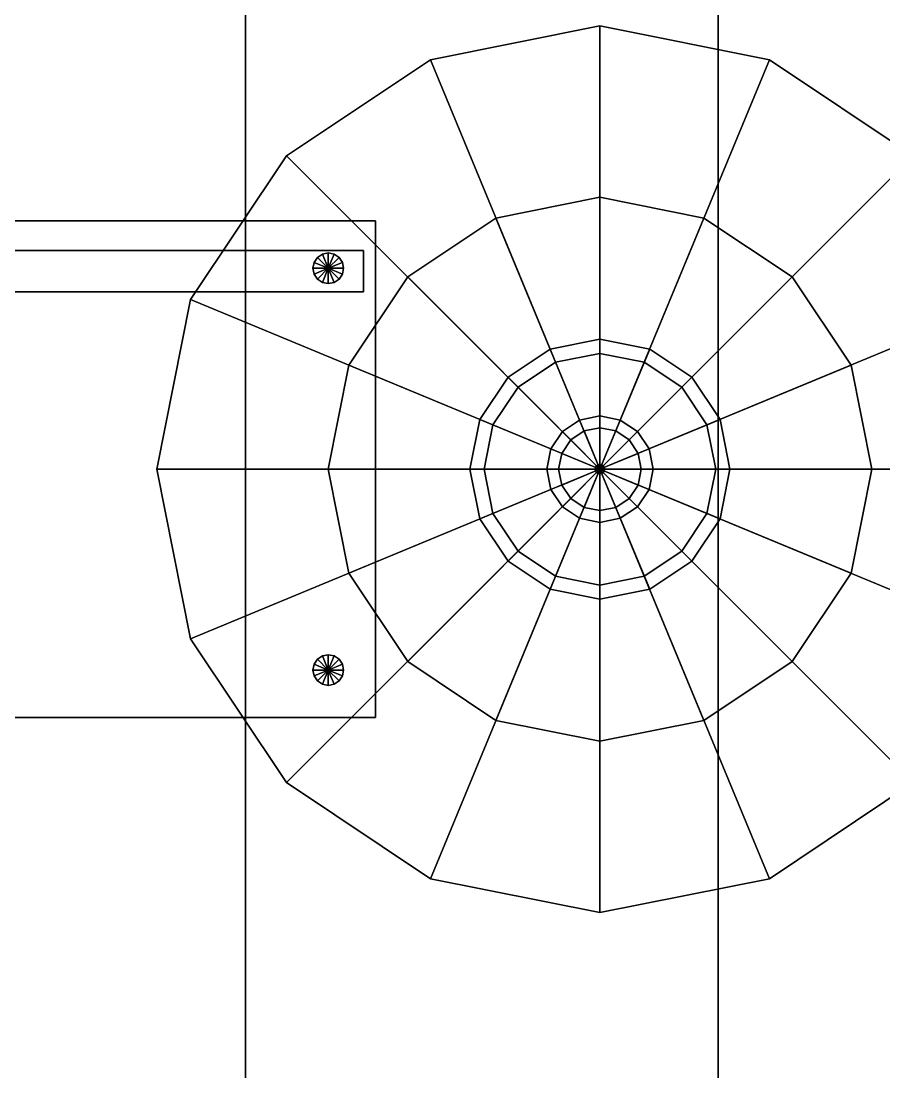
# Model space of a CAD drawing. Header units: millimetres. Extents: x -8000 to 18500, y -500 to 32500.
# Drawn here: x 4610 to 5340, y 840 to 1729 of the extents above; entities that cross this region are included whole.
import ezdxf

# ---------------------------------------------------------------- set-up
doc = ezdxf.new("R2010")
doc.units = ezdxf.units.MM
for name, color, linetype in [('3D-COLUMNS', 7, 'Continuous'), ('3D-FINISH', 7, 'Continuous'), ('3D-FURNITURE', 7, 'Continuous'), ('3D-LIGHTS', 7, 'Continuous'), ('3D-ROOF', 7, 'Continuous'), ('3D-SLABS', 7, 'Continuous')]:
    doc.layers.add(name, color=color, linetype=linetype)

msp = doc.modelspace()

# ---------------------------------------------------------------- linework, layer by layer
at = {"layer": '3D-COLUMNS', "color": 7}
for points in [[(4800, 0, 3600), (4800, 10000, 3600), (5200, 10000, 3600), (5200, 0, 3600)], [(4800, 0, 3600), (4800, 0, 3800), (4800, 10000, 3800), (4800, 10000, 3600)], [(4800, 0, 3800), (5200, 0, 3800), (5200, 10000, 3800), (4800, 10000, 3800)], [(5200, 0, 3600), (5200, 10000, 3600), (5200, 10000, 3800), (5200, 0, 3800)]]:
    msp.add_3dface(points, dxfattribs=at)
at = {"layer": '3D-FINISH', "color": 7}
for points in [[(200, 200, 590), (200, 9800, 590), (9800, 9800, 590), (9800, 200, 590)], [(200, 200, 600), (9800, 200, 600), (9800, 9800, 600), (200, 9800, 600)], [(200, 200, 3990), (200, 9800, 3990), (9800, 9800, 3990), (9800, 200, 3990)], [(200, 200, 4000), (9800, 200, 4000), (9800, 9800, 4000), (200, 9800, 4000)]]:
    msp.add_3dface(points, dxfattribs=at)
at = {"layer": '3D-FURNITURE', "color": 7}
for points in [[(5100, 1725, 1298), (4956.49, 1696.45, 1298), (4956.49, 1696.45, 1330), (5100, 1725, 1330)], [(5100, 1350, 1330), (5100, 1725, 1330), (4956.49, 1696.45, 1330), (5100, 1350, 1330)], [(5100, 1350, 1298), (4956.49, 1696.45, 1298), (5100, 1725, 1298), (5100, 1350, 1298)], [(5243.51, 1696.45, 1298), (5100, 1725, 1298), (5100, 1725, 1330), (5243.51, 1696.45, 1330)], [(5100, 1350, 1330), (5243.51, 1696.45, 1330), (5100, 1725, 1330), (5100, 1350, 1330)], [(5100, 1350, 1298), (5100, 1725, 1298), (5243.51, 1696.45, 1298), (5100, 1350, 1298)], [(4956.49, 1696.45, 1298), (4834.83, 1615.17, 1298), (4834.83, 1615.17, 1330), (4956.49, 1696.45, 1330)], [(5100, 1350, 1330), (4956.49, 1696.45, 1330), (4834.83, 1615.17, 1330), (5100, 1350, 1330)], [(5100, 1350, 1298), (4834.83, 1615.17, 1298), (4956.49, 1696.45, 1298), (5100, 1350, 1298)], [(5100, 1350, 1330), (5365.17, 1615.17, 1330), (5243.51, 1696.45, 1330), (5100, 1350, 1330)], [(5100, 1350, 1298), (5243.51, 1696.45, 1298), (5365.17, 1615.17, 1298), (5100, 1350, 1298)], [(5365.17, 1615.17, 1298), (5243.51, 1696.45, 1298), (5243.51, 1696.45, 1330), (5365.17, 1615.17, 1330)], [(4834.83, 1615.17, 1298), (4753.55, 1493.51, 1298), (4753.55, 1493.51, 1330), (4834.83, 1615.17, 1330)], [(5100, 1350, 1330), (4834.83, 1615.17, 1330), (4753.55, 1493.51, 1330), (5100, 1350, 1330)], [(5100, 1350, 1298), (4753.55, 1493.51, 1298), (4834.83, 1615.17, 1298), (5100, 1350, 1298)], [(5100, 1350, 1330), (5446.45, 1493.51, 1330), (5365.17, 1615.17, 1330), (5100, 1350, 1330)], [(5100, 1350, 1298), (5365.17, 1615.17, 1298), (5446.45, 1493.51, 1298), (5100, 1350, 1298)], [(5100, 1580, 600), (5011.98, 1562.49, 600), (5011.98, 1562.49, 618), (5100, 1580, 618)], [(5100, 1350, 618), (5100, 1580, 618), (5011.98, 1562.49, 618), (5100, 1350, 618)], [(5100, 1350, 600), (5011.98, 1562.49, 600), (5100, 1580, 600), (5100, 1350, 600)], [(5188.02, 1562.49, 600), (5100, 1580, 600), (5100, 1580, 618), (5188.02, 1562.49, 618)], [(5100, 1350, 618), (5188.02, 1562.49, 618), (5100, 1580, 618), (5100, 1350, 618)], [(5100, 1350, 600), (5100, 1580, 600), (5188.02, 1562.49, 600), (5100, 1350, 600)], [(4490, 1140, 1010), (4490, 1560, 1010), (4910, 1560, 1010), (4910, 1140, 1010)], [(4490, 1560, 1010), (4490, 1560, 1050), (4910, 1560, 1050), (4910, 1560, 1010)], [(4490, 1140, 1050), (4910, 1140, 1050), (4910, 1560, 1050), (4490, 1560, 1050)], [(4910, 1140, 1010), (4910, 1560, 1010), (4910, 1560, 1050), (4910, 1140, 1050)], [(5011.98, 1562.49, 600), (4937.37, 1512.63, 600), (4937.37, 1512.63, 618), (5011.98, 1562.49, 618)], [(5100, 1350, 618), (5011.98, 1562.49, 618), (4937.37, 1512.63, 618), (5100, 1350, 618)], [(5100, 1350, 600), (4937.37, 1512.63, 600), (5011.98, 1562.49, 600), (5100, 1350, 600)], [(5100, 1350, 618), (5262.63, 1512.63, 618), (5188.02, 1562.49, 618), (5100, 1350, 618)], [(5100, 1350, 600), (5188.02, 1562.49, 600), (5262.63, 1512.63, 600), (5100, 1350, 600)], [(5262.63, 1512.63, 600), (5188.02, 1562.49, 600), (5188.02, 1562.49, 618), (5262.63, 1512.63, 618)], [(4500, 1500, 1300), (4500, 1535, 1300), (4900, 1535, 1300), (4900, 1500, 1300)], [(4500, 1535, 1300), (4500, 1535, 1390), (4900, 1535, 1390), (4900, 1535, 1300)], [(4500, 1500, 1390), (4900, 1500, 1390), (4900, 1535, 1390), (4500, 1535, 1390)], [(4865.03, 1532.01, 600), (4860.81, 1529.19, 600), (4860.81, 1529.19, 1030), (4865.03, 1532.01, 1030)], [(4870, 1520, 1030), (4865.03, 1532.01, 1030), (4860.81, 1529.19, 1030), (4870, 1520, 1030)], [(4870, 1520, 600), (4860.81, 1529.19, 600), (4865.03, 1532.01, 600), (4870, 1520, 600)], [(4870, 1533, 600), (4865.03, 1532.01, 600), (4865.03, 1532.01, 1030), (4870, 1533, 1030)], [(4870, 1520, 1030), (4870, 1533, 1030), (4865.03, 1532.01, 1030), (4870, 1520, 1030)], [(4870, 1520, 600), (4865.03, 1532.01, 600), (4870, 1533, 600), (4870, 1520, 600)], [(4874.97, 1532.01, 600), (4870, 1533, 600), (4870, 1533, 1030), (4874.97, 1532.01, 1030)], [(4870, 1520, 1030), (4874.97, 1532.01, 1030), (4870, 1533, 1030), (4870, 1520, 1030)], [(4870, 1520, 600), (4870, 1533, 600), (4874.97, 1532.01, 600), (4870, 1520, 600)], [(4870, 1520, 1030), (4879.19, 1529.19, 1030), (4874.97, 1532.01, 1030), (4870, 1520, 1030)], [(4870, 1520, 600), (4874.97, 1532.01, 600), (4879.19, 1529.19, 600), (4870, 1520, 600)], [(4879.19, 1529.19, 600), (4874.97, 1532.01, 600), (4874.97, 1532.01, 1030), (4879.19, 1529.19, 1030)], [(4900, 1500, 1300), (4900, 1535, 1300), (4900, 1535, 1390), (4900, 1500, 1390)], [(4857.99, 1524.97, 600), (4857, 1520, 600), (4857, 1520, 1030), (4857.99, 1524.97, 1030)], [(4870, 1520, 1030), (4857.99, 1524.97, 1030), (4857, 1520, 1030), (4870, 1520, 1030)], [(4870, 1520, 600), (4857, 1520, 600), (4857.99, 1524.97, 600), (4870, 1520, 600)], [(4860.81, 1529.19, 600), (4857.99, 1524.97, 600), (4857.99, 1524.97, 1030), (4860.81, 1529.19, 1030)], [(4870, 1520, 1030), (4860.81, 1529.19, 1030), (4857.99, 1524.97, 1030), (4870, 1520, 1030)], [(4870, 1520, 600), (4857.99, 1524.97, 600), (4860.81, 1529.19, 600), (4870, 1520, 600)], [(4870, 1520, 1030), (4882.01, 1524.97, 1030), (4879.19, 1529.19, 1030), (4870, 1520, 1030)], [(4870, 1520, 600), (4879.19, 1529.19, 600), (4882.01, 1524.97, 600), (4870, 1520, 600)], [(4870, 1520, 1030), (4883, 1520, 1030), (4882.01, 1524.97, 1030), (4870, 1520, 1030)], [(4870, 1520, 600), (4882.01, 1524.97, 600), (4883, 1520, 600), (4870, 1520, 600)], [(4882.01, 1524.97, 600), (4879.19, 1529.19, 600), (4879.19, 1529.19, 1030), (4882.01, 1524.97, 1030)], [(4883, 1520, 600), (4882.01, 1524.97, 600), (4882.01, 1524.97, 1030), (4883, 1520, 1030)], [(4857, 1520, 600), (4857.99, 1515.03, 600), (4857.99, 1515.03, 1030), (4857, 1520, 1030)], [(4870, 1520, 1030), (4857, 1520, 1030), (4857.99, 1515.03, 1030), (4870, 1520, 1030)], [(4870, 1520, 600), (4857.99, 1515.03, 600), (4857, 1520, 600), (4870, 1520, 600)], [(4870, 1520, 1030), (4857.99, 1515.03, 1030), (4860.81, 1510.81, 1030), (4870, 1520, 1030)], [(4870, 1520, 600), (4860.81, 1510.81, 600), (4857.99, 1515.03, 600), (4870, 1520, 600)], [(4857.99, 1515.03, 600), (4860.81, 1510.81, 600), (4860.81, 1510.81, 1030), (4857.99, 1515.03, 1030)], [(4870, 1520, 1030), (4860.81, 1510.81, 1030), (4865.03, 1507.99, 1030), (4870, 1520, 1030)], [(4870, 1520, 600), (4865.03, 1507.99, 600), (4860.81, 1510.81, 600), (4870, 1520, 600)], [(4870, 1520, 1030), (4865.03, 1507.99, 1030), (4870, 1507, 1030), (4870, 1520, 1030)], [(4870, 1520, 600), (4870, 1507, 600), (4865.03, 1507.99, 600), (4870, 1520, 600)], [(4870, 1520, 1030), (4870, 1507, 1030), (4874.97, 1507.99, 1030), (4870, 1520, 1030)], [(4870, 1520, 600), (4874.97, 1507.99, 600), (4870, 1507, 600), (4870, 1520, 600)], [(4870, 1520, 1030), (4874.97, 1507.99, 1030), (4879.19, 1510.81, 1030), (4870, 1520, 1030)], [(4870, 1520, 600), (4879.19, 1510.81, 600), (4874.97, 1507.99, 600), (4870, 1520, 600)], [(4870, 1520, 1030), (4879.19, 1510.81, 1030), (4882.01, 1515.03, 1030), (4870, 1520, 1030)], [(4870, 1520, 600), (4882.01, 1515.03, 600), (4879.19, 1510.81, 600), (4870, 1520, 600)], [(4870, 1520, 1030), (4882.01, 1515.03, 1030), (4883, 1520, 1030), (4870, 1520, 1030)], [(4870, 1520, 600), (4883, 1520, 600), (4882.01, 1515.03, 600), (4870, 1520, 600)], [(4879.19, 1510.81, 600), (4882.01, 1515.03, 600), (4882.01, 1515.03, 1030), (4879.19, 1510.81, 1030)], [(4882.01, 1515.03, 600), (4883, 1520, 600), (4883, 1520, 1030), (4882.01, 1515.03, 1030)], [(4937.37, 1512.63, 600), (4887.51, 1438.02, 600), (4887.51, 1438.02, 618), (4937.37, 1512.63, 618)], [(5100, 1350, 618), (4937.37, 1512.63, 618), (4887.51, 1438.02, 618), (5100, 1350, 618)], [(5100, 1350, 600), (4887.51, 1438.02, 600), (4937.37, 1512.63, 600), (5100, 1350, 600)], [(5100, 1350, 618), (5312.49, 1438.02, 618), (5262.63, 1512.63, 618), (5100, 1350, 618)], [(5100, 1350, 600), (5262.63, 1512.63, 600), (5312.49, 1438.02, 600), (5100, 1350, 600)], [(5312.49, 1438.02, 600), (5262.63, 1512.63, 600), (5262.63, 1512.63, 618), (5312.49, 1438.02, 618)], [(4860.81, 1510.81, 600), (4865.03, 1507.99, 600), (4865.03, 1507.99, 1030), (4860.81, 1510.81, 1030)], [(4865.03, 1507.99, 600), (4870, 1507, 600), (4870, 1507, 1030), (4865.03, 1507.99, 1030)], [(4870, 1507, 600), (4874.97, 1507.99, 600), (4874.97, 1507.99, 1030), (4870, 1507, 1030)], [(4874.97, 1507.99, 600), (4879.19, 1510.81, 600), (4879.19, 1510.81, 1030), (4874.97, 1507.99, 1030)], [(4500, 1500, 1300), (4900, 1500, 1300), (4900, 1500, 1390), (4500, 1500, 1390)], [(4753.55, 1493.51, 1298), (4725, 1350, 1298), (4725, 1350, 1330), (4753.55, 1493.51, 1330)], [(5100, 1350, 1330), (4753.55, 1493.51, 1330), (4725, 1350, 1330), (5100, 1350, 1330)], [(5100, 1350, 1298), (4725, 1350, 1298), (4753.55, 1493.51, 1298), (5100, 1350, 1298)], [(5100, 1350, 1330), (5475, 1350, 1330), (5446.45, 1493.51, 1330), (5100, 1350, 1330)], [(5100, 1350, 1298), (5446.45, 1493.51, 1298), (5475, 1350, 1298), (5100, 1350, 1298)], [(4887.51, 1438.02, 600), (4870, 1350, 600), (4870, 1350, 618), (4887.51, 1438.02, 618)], [(5100, 1350, 618), (4887.51, 1438.02, 618), (4870, 1350, 618), (5100, 1350, 618)], [(5100, 1350, 600), (4870, 1350, 600), (4887.51, 1438.02, 600), (5100, 1350, 600)], [(5100, 1350, 618), (5330, 1350, 618), (5312.49, 1438.02, 618), (5100, 1350, 618)], [(5100, 1350, 600), (5312.49, 1438.02, 600), (5330, 1350, 600), (5100, 1350, 600)], [(5330, 1350, 600), (5312.49, 1438.02, 600), (5312.49, 1438.02, 618), (5330, 1350, 618)], [(5086.61, 1382.34, 618), (5075.25, 1374.75, 618), (5075.25, 1374.75, 1298), (5086.61, 1382.34, 1298)], [(5100, 1350, 1298), (5086.61, 1382.34, 1298), (5075.25, 1374.75, 1298), (5100, 1350, 1298)], [(5100, 1350, 618), (5075.25, 1374.75, 618), (5086.61, 1382.34, 618), (5100, 1350, 618)], [(5100, 1385, 618), (5086.61, 1382.34, 618), (5086.61, 1382.34, 1298), (5100, 1385, 1298)], [(5100, 1350, 1298), (5100, 1385, 1298), (5086.61, 1382.34, 1298), (5100, 1350, 1298)], [(5100, 1350, 618), (5086.61, 1382.34, 618), (5100, 1385, 618), (5100, 1350, 618)], [(5113.39, 1382.34, 618), (5100, 1385, 618), (5100, 1385, 1298), (5113.39, 1382.34, 1298)], [(5100, 1350, 1298), (5113.39, 1382.34, 1298), (5100, 1385, 1298), (5100, 1350, 1298)], [(5100, 1350, 618), (5100, 1385, 618), (5113.39, 1382.34, 618), (5100, 1350, 618)], [(5100, 1350, 1298), (5124.75, 1374.75, 1298), (5113.39, 1382.34, 1298), (5100, 1350, 1298)], [(5100, 1350, 618), (5113.39, 1382.34, 618), (5124.75, 1374.75, 618), (5100, 1350, 618)], [(5124.75, 1374.75, 618), (5113.39, 1382.34, 618), (5113.39, 1382.34, 1298), (5124.75, 1374.75, 1298)], [(5075.25, 1374.75, 618), (5067.66, 1363.39, 618), (5067.66, 1363.39, 1298), (5075.25, 1374.75, 1298)], [(5100, 1350, 1298), (5075.25, 1374.75, 1298), (5067.66, 1363.39, 1298), (5100, 1350, 1298)], [(5100, 1350, 618), (5067.66, 1363.39, 618), (5075.25, 1374.75, 618), (5100, 1350, 618)], [(5100, 1350, 1298), (5132.34, 1363.39, 1298), (5124.75, 1374.75, 1298), (5100, 1350, 1298)], [(5100, 1350, 618), (5124.75, 1374.75, 618), (5132.34, 1363.39, 618), (5100, 1350, 618)], [(5132.34, 1363.39, 618), (5124.75, 1374.75, 618), (5124.75, 1374.75, 1298), (5132.34, 1363.39, 1298)], [(5067.66, 1363.39, 618), (5065, 1350, 618), (5065, 1350, 1298), (5067.66, 1363.39, 1298)], [(5100, 1350, 1298), (5067.66, 1363.39, 1298), (5065, 1350, 1298), (5100, 1350, 1298)], [(5100, 1350, 618), (5065, 1350, 618), (5067.66, 1363.39, 618), (5100, 1350, 618)], [(5100, 1350, 1298), (5135, 1350, 1298), (5132.34, 1363.39, 1298), (5100, 1350, 1298)], [(5100, 1350, 618), (5132.34, 1363.39, 618), (5135, 1350, 618), (5100, 1350, 618)], [(5135, 1350, 618), (5132.34, 1363.39, 618), (5132.34, 1363.39, 1298), (5135, 1350, 1298)], [(4725, 1350, 1298), (4753.55, 1206.49, 1298), (4753.55, 1206.49, 1330), (4725, 1350, 1330)], [(5100, 1350, 1330), (4725, 1350, 1330), (4753.55, 1206.49, 1330), (5100, 1350, 1330)], [(5100, 1350, 1298), (4753.55, 1206.49, 1298), (4725, 1350, 1298), (5100, 1350, 1298)], [(5100, 1350, 1330), (4753.55, 1206.49, 1330), (4834.83, 1084.83, 1330), (5100, 1350, 1330)], [(5100, 1350, 1298), (4834.83, 1084.83, 1298), (4753.55, 1206.49, 1298), (5100, 1350, 1298)], [(5100, 1350, 1330), (4834.83, 1084.83, 1330), (4956.49, 1003.55, 1330), (5100, 1350, 1330)], [(5100, 1350, 1298), (4956.49, 1003.55, 1298), (4834.83, 1084.83, 1298), (5100, 1350, 1298)], [(4870, 1350, 600), (4887.51, 1261.98, 600), (4887.51, 1261.98, 618), (4870, 1350, 618)], [(5100, 1350, 618), (4870, 1350, 618), (4887.51, 1261.98, 618), (5100, 1350, 618)], [(5100, 1350, 600), (4887.51, 1261.98, 600), (4870, 1350, 600), (5100, 1350, 600)], [(5100, 1350, 618), (4887.51, 1261.98, 618), (4937.37, 1187.37, 618), (5100, 1350, 618)], [(5100, 1350, 600), (4937.37, 1187.37, 600), (4887.51, 1261.98, 600), (5100, 1350, 600)], [(5100, 1350, 618), (4937.37, 1187.37, 618), (5011.98, 1137.51, 618), (5100, 1350, 618)], [(5100, 1350, 600), (5011.98, 1137.51, 600), (4937.37, 1187.37, 600), (5100, 1350, 600)], [(5100, 1350, 1330), (4956.49, 1003.55, 1330), (5100, 975, 1330), (5100, 1350, 1330)], [(5100, 1350, 1298), (5100, 975, 1298), (4956.49, 1003.55, 1298), (5100, 1350, 1298)], [(5100, 1350, 618), (5011.98, 1137.51, 618), (5100, 1120, 618), (5100, 1350, 618)], [(5100, 1350, 600), (5100, 1120, 600), (5011.98, 1137.51, 600), (5100, 1350, 600)], [(5065, 1350, 618), (5067.66, 1336.61, 618), (5067.66, 1336.61, 1298), (5065, 1350, 1298)], [(5100, 1350, 1298), (5065, 1350, 1298), (5067.66, 1336.61, 1298), (5100, 1350, 1298)], [(5100, 1350, 618), (5067.66, 1336.61, 618), (5065, 1350, 618), (5100, 1350, 618)], [(5100, 1350, 1298), (5067.66, 1336.61, 1298), (5075.25, 1325.25, 1298), (5100, 1350, 1298)], [(5100, 1350, 618), (5075.25, 1325.25, 618), (5067.66, 1336.61, 618), (5100, 1350, 618)], [(5100, 1350, 1298), (5075.25, 1325.25, 1298), (5086.61, 1317.66, 1298), (5100, 1350, 1298)], [(5100, 1350, 618), (5086.61, 1317.66, 618), (5075.25, 1325.25, 618), (5100, 1350, 618)], [(5100, 1350, 1298), (5086.61, 1317.66, 1298), (5100, 1315, 1298), (5100, 1350, 1298)], [(5100, 1350, 618), (5100, 1315, 618), (5086.61, 1317.66, 618), (5100, 1350, 618)], [(5100, 1350, 618), (5100, 1120, 618), (5188.02, 1137.51, 618), (5100, 1350, 618)], [(5100, 1350, 600), (5188.02, 1137.51, 600), (5100, 1120, 600), (5100, 1350, 600)], [(5100, 1350, 618), (5188.02, 1137.51, 618), (5262.63, 1187.37, 618), (5100, 1350, 618)], [(5100, 1350, 600), (5262.63, 1187.37, 600), (5188.02, 1137.51, 600), (5100, 1350, 600)], [(5100, 1350, 618), (5262.63, 1187.37, 618), (5312.49, 1261.98, 618), (5100, 1350, 618)], [(5100, 1350, 600), (5312.49, 1261.98, 600), (5262.63, 1187.37, 600), (5100, 1350, 600)], [(5100, 1350, 618), (5312.49, 1261.98, 618), (5330, 1350, 618), (5100, 1350, 618)], [(5100, 1350, 600), (5330, 1350, 600), (5312.49, 1261.98, 600), (5100, 1350, 600)], [(5100, 1350, 1298), (5100, 1315, 1298), (5113.39, 1317.66, 1298), (5100, 1350, 1298)], [(5100, 1350, 618), (5113.39, 1317.66, 618), (5100, 1315, 618), (5100, 1350, 618)], [(5100, 1350, 1298), (5113.39, 1317.66, 1298), (5124.75, 1325.25, 1298), (5100, 1350, 1298)], [(5100, 1350, 618), (5124.75, 1325.25, 618), (5113.39, 1317.66, 618), (5100, 1350, 618)], [(5100, 1350, 1298), (5124.75, 1325.25, 1298), (5132.34, 1336.61, 1298), (5100, 1350, 1298)], [(5100, 1350, 618), (5132.34, 1336.61, 618), (5124.75, 1325.25, 618), (5100, 1350, 618)], [(5100, 1350, 1298), (5132.34, 1336.61, 1298), (5135, 1350, 1298), (5100, 1350, 1298)], [(5100, 1350, 618), (5135, 1350, 618), (5132.34, 1336.61, 618), (5100, 1350, 618)], [(5100, 1350, 1330), (5100, 975, 1330), (5243.51, 1003.55, 1330), (5100, 1350, 1330)], [(5100, 1350, 1298), (5243.51, 1003.55, 1298), (5100, 975, 1298), (5100, 1350, 1298)], [(5100, 1350, 1330), (5243.51, 1003.55, 1330), (5365.17, 1084.83, 1330), (5100, 1350, 1330)], [(5100, 1350, 1298), (5365.17, 1084.83, 1298), (5243.51, 1003.55, 1298), (5100, 1350, 1298)], [(5100, 1350, 1330), (5365.17, 1084.83, 1330), (5446.45, 1206.49, 1330), (5100, 1350, 1330)], [(5100, 1350, 1298), (5446.45, 1206.49, 1298), (5365.17, 1084.83, 1298), (5100, 1350, 1298)], [(5100, 1350, 1330), (5446.45, 1206.49, 1330), (5475, 1350, 1330), (5100, 1350, 1330)], [(5100, 1350, 1298), (5475, 1350, 1298), (5446.45, 1206.49, 1298), (5100, 1350, 1298)], [(5132.34, 1336.61, 618), (5135, 1350, 618), (5135, 1350, 1298), (5132.34, 1336.61, 1298)], [(5312.49, 1261.98, 600), (5330, 1350, 600), (5330, 1350, 618), (5312.49, 1261.98, 618)], [(5067.66, 1336.61, 618), (5075.25, 1325.25, 618), (5075.25, 1325.25, 1298), (5067.66, 1336.61, 1298)], [(5124.75, 1325.25, 618), (5132.34, 1336.61, 618), (5132.34, 1336.61, 1298), (5124.75, 1325.25, 1298)], [(5075.25, 1325.25, 618), (5086.61, 1317.66, 618), (5086.61, 1317.66, 1298), (5075.25, 1325.25, 1298)], [(5113.39, 1317.66, 618), (5124.75, 1325.25, 618), (5124.75, 1325.25, 1298), (5113.39, 1317.66, 1298)], [(5086.61, 1317.66, 618), (5100, 1315, 618), (5100, 1315, 1298), (5086.61, 1317.66, 1298)], [(5100, 1315, 618), (5113.39, 1317.66, 618), (5113.39, 1317.66, 1298), (5100, 1315, 1298)], [(4887.51, 1261.98, 600), (4937.37, 1187.37, 600), (4937.37, 1187.37, 618), (4887.51, 1261.98, 618)], [(5262.63, 1187.37, 600), (5312.49, 1261.98, 600), (5312.49, 1261.98, 618), (5262.63, 1187.37, 618)], [(4753.55, 1206.49, 1298), (4834.83, 1084.83, 1298), (4834.83, 1084.83, 1330), (4753.55, 1206.49, 1330)], [(4865.03, 1192.01, 600), (4860.81, 1189.19, 600), (4860.81, 1189.19, 1030), (4865.03, 1192.01, 1030)], [(4870, 1180, 1030), (4865.03, 1192.01, 1030), (4860.81, 1189.19, 1030), (4870, 1180, 1030)], [(4870, 1180, 600), (4860.81, 1189.19, 600), (4865.03, 1192.01, 600), (4870, 1180, 600)], [(4870, 1193, 600), (4865.03, 1192.01, 600), (4865.03, 1192.01, 1030), (4870, 1193, 1030)], [(4870, 1180, 1030), (4870, 1193, 1030), (4865.03, 1192.01, 1030), (4870, 1180, 1030)], [(4870, 1180, 600), (4865.03, 1192.01, 600), (4870, 1193, 600), (4870, 1180, 600)], [(4874.97, 1192.01, 600), (4870, 1193, 600), (4870, 1193, 1030), (4874.97, 1192.01, 1030)], [(4870, 1180, 1030), (4874.97, 1192.01, 1030), (4870, 1193, 1030), (4870, 1180, 1030)], [(4870, 1180, 600), (4870, 1193, 600), (4874.97, 1192.01, 600), (4870, 1180, 600)], [(4870, 1180, 1030), (4879.19, 1189.19, 1030), (4874.97, 1192.01, 1030), (4870, 1180, 1030)], [(4870, 1180, 600), (4874.97, 1192.01, 600), (4879.19, 1189.19, 600), (4870, 1180, 600)], [(4879.19, 1189.19, 600), (4874.97, 1192.01, 600), (4874.97, 1192.01, 1030), (4879.19, 1189.19, 1030)], [(4857.99, 1184.97, 600), (4857, 1180, 600), (4857, 1180, 1030), (4857.99, 1184.97, 1030)], [(4870, 1180, 1030), (4857.99, 1184.97, 1030), (4857, 1180, 1030), (4870, 1180, 1030)], [(4870, 1180, 600), (4857, 1180, 600), (4857.99, 1184.97, 600), (4870, 1180, 600)], [(4860.81, 1189.19, 600), (4857.99, 1184.97, 600), (4857.99, 1184.97, 1030), (4860.81, 1189.19, 1030)], [(4870, 1180, 1030), (4860.81, 1189.19, 1030), (4857.99, 1184.97, 1030), (4870, 1180, 1030)], [(4870, 1180, 600), (4857.99, 1184.97, 600), (4860.81, 1189.19, 600), (4870, 1180, 600)], [(4870, 1180, 1030), (4882.01, 1184.97, 1030), (4879.19, 1189.19, 1030), (4870, 1180, 1030)], [(4870, 1180, 600), (4879.19, 1189.19, 600), (4882.01, 1184.97, 600), (4870, 1180, 600)], [(4870, 1180, 1030), (4883, 1180, 1030), (4882.01, 1184.97, 1030), (4870, 1180, 1030)], [(4870, 1180, 600), (4882.01, 1184.97, 600), (4883, 1180, 600), (4870, 1180, 600)], [(4882.01, 1184.97, 600), (4879.19, 1189.19, 600), (4879.19, 1189.19, 1030), (4882.01, 1184.97, 1030)], [(4883, 1180, 600), (4882.01, 1184.97, 600), (4882.01, 1184.97, 1030), (4883, 1180, 1030)], [(4937.37, 1187.37, 600), (5011.98, 1137.51, 600), (5011.98, 1137.51, 618), (4937.37, 1187.37, 618)], [(5188.02, 1137.51, 600), (5262.63, 1187.37, 600), (5262.63, 1187.37, 618), (5188.02, 1137.51, 618)], [(4857, 1180, 600), (4857.99, 1175.03, 600), (4857.99, 1175.03, 1030), (4857, 1180, 1030)], [(4870, 1180, 1030), (4857, 1180, 1030), (4857.99, 1175.03, 1030), (4870, 1180, 1030)], [(4870, 1180, 600), (4857.99, 1175.03, 600), (4857, 1180, 600), (4870, 1180, 600)], [(4870, 1180, 1030), (4857.99, 1175.03, 1030), (4860.81, 1170.81, 1030), (4870, 1180, 1030)], [(4870, 1180, 600), (4860.81, 1170.81, 600), (4857.99, 1175.03, 600), (4870, 1180, 600)], [(4857.99, 1175.03, 600), (4860.81, 1170.81, 600), (4860.81, 1170.81, 1030), (4857.99, 1175.03, 1030)], [(4870, 1180, 1030), (4860.81, 1170.81, 1030), (4865.03, 1167.99, 1030), (4870, 1180, 1030)], [(4870, 1180, 600), (4865.03, 1167.99, 600), (4860.81, 1170.81, 600), (4870, 1180, 600)], [(4870, 1180, 1030), (4865.03, 1167.99, 1030), (4870, 1167, 1030), (4870, 1180, 1030)], [(4870, 1180, 600), (4870, 1167, 600), (4865.03, 1167.99, 600), (4870, 1180, 600)], [(4870, 1180, 1030), (4870, 1167, 1030), (4874.97, 1167.99, 1030), (4870, 1180, 1030)], [(4870, 1180, 600), (4874.97, 1167.99, 600), (4870, 1167, 600), (4870, 1180, 600)], [(4870, 1180, 1030), (4874.97, 1167.99, 1030), (4879.19, 1170.81, 1030), (4870, 1180, 1030)], [(4870, 1180, 600), (4879.19, 1170.81, 600), (4874.97, 1167.99, 600), (4870, 1180, 600)], [(4870, 1180, 1030), (4879.19, 1170.81, 1030), (4882.01, 1175.03, 1030), (4870, 1180, 1030)], [(4870, 1180, 600), (4882.01, 1175.03, 600), (4879.19, 1170.81, 600), (4870, 1180, 600)], [(4870, 1180, 1030), (4882.01, 1175.03, 1030), (4883, 1180, 1030), (4870, 1180, 1030)], [(4870, 1180, 600), (4883, 1180, 600), (4882.01, 1175.03, 600), (4870, 1180, 600)], [(4879.19, 1170.81, 600), (4882.01, 1175.03, 600), (4882.01, 1175.03, 1030), (4879.19, 1170.81, 1030)], [(4882.01, 1175.03, 600), (4883, 1180, 600), (4883, 1180, 1030), (4882.01, 1175.03, 1030)], [(4860.81, 1170.81, 600), (4865.03, 1167.99, 600), (4865.03, 1167.99, 1030), (4860.81, 1170.81, 1030)], [(4865.03, 1167.99, 600), (4870, 1167, 600), (4870, 1167, 1030), (4865.03, 1167.99, 1030)], [(4870, 1167, 600), (4874.97, 1167.99, 600), (4874.97, 1167.99, 1030), (4870, 1167, 1030)], [(4874.97, 1167.99, 600), (4879.19, 1170.81, 600), (4879.19, 1170.81, 1030), (4874.97, 1167.99, 1030)], [(4490, 1140, 1010), (4910, 1140, 1010), (4910, 1140, 1050), (4490, 1140, 1050)], [(5011.98, 1137.51, 600), (5100, 1120, 600), (5100, 1120, 618), (5011.98, 1137.51, 618)], [(5100, 1120, 600), (5188.02, 1137.51, 600), (5188.02, 1137.51, 618), (5100, 1120, 618)], [(4834.83, 1084.83, 1298), (4956.49, 1003.55, 1298), (4956.49, 1003.55, 1330), (4834.83, 1084.83, 1330)], [(5243.51, 1003.55, 1298), (5365.17, 1084.83, 1298), (5365.17, 1084.83, 1330), (5243.51, 1003.55, 1330)], [(4956.49, 1003.55, 1298), (5100, 975, 1298), (5100, 975, 1330), (4956.49, 1003.55, 1330)], [(5100, 975, 1298), (5243.51, 1003.55, 1298), (5243.51, 1003.55, 1330), (5100, 975, 1330)]]:
    msp.add_3dface(points, dxfattribs=at)
at = {"layer": '3D-LIGHTS', "color": 7}
for points in [[(5100, 1460, 2560), (5057.9, 1451.63, 2560), (5057.9, 1451.63, 2700), (5100, 1460, 2700)], [(5100, 1350, 2700), (5100, 1460, 2700), (5057.9, 1451.63, 2700), (5100, 1350, 2700)], [(5100, 1350, 2560), (5057.9, 1451.63, 2560), (5100, 1460, 2560), (5100, 1350, 2560)], [(5142.1, 1451.63, 2560), (5100, 1460, 2560), (5100, 1460, 2700), (5142.1, 1451.63, 2700)], [(5100, 1350, 2700), (5142.1, 1451.63, 2700), (5100, 1460, 2700), (5100, 1350, 2700)], [(5100, 1350, 2560), (5100, 1460, 2560), (5142.1, 1451.63, 2560), (5100, 1350, 2560)], [(5057.9, 1451.63, 2560), (5022.22, 1427.78, 2560), (5022.22, 1427.78, 2700), (5057.9, 1451.63, 2700)], [(5100, 1350, 2700), (5057.9, 1451.63, 2700), (5022.22, 1427.78, 2700), (5100, 1350, 2700)], [(5100, 1350, 2560), (5022.22, 1427.78, 2560), (5057.9, 1451.63, 2560), (5100, 1350, 2560)], [(5100, 1350, 2700), (5177.78, 1427.78, 2700), (5142.1, 1451.63, 2700), (5100, 1350, 2700)], [(5100, 1350, 2560), (5142.1, 1451.63, 2560), (5177.78, 1427.78, 2560), (5100, 1350, 2560)], [(5177.78, 1427.78, 2560), (5142.1, 1451.63, 2560), (5142.1, 1451.63, 2700), (5177.78, 1427.78, 2700)], [(5062.5, 1440.54, 2568), (5030.7, 1419.3, 2568), (5030.7, 1419.3, 2586), (5062.5, 1440.54, 2586)], [(5100, 1350, 2586), (5062.5, 1440.54, 2586), (5030.7, 1419.3, 2586), (5100, 1350, 2586)], [(5100, 1350, 2568), (5030.7, 1419.3, 2568), (5062.5, 1440.54, 2568), (5100, 1350, 2568)], [(5100, 1448, 2568), (5062.5, 1440.54, 2568), (5062.5, 1440.54, 2586), (5100, 1448, 2586)], [(5100, 1350, 2586), (5100, 1448, 2586), (5062.5, 1440.54, 2586), (5100, 1350, 2586)], [(5100, 1350, 2568), (5062.5, 1440.54, 2568), (5100, 1448, 2568), (5100, 1350, 2568)], [(5137.5, 1440.54, 2568), (5100, 1448, 2568), (5100, 1448, 2586), (5137.5, 1440.54, 2586)], [(5100, 1350, 2586), (5137.5, 1440.54, 2586), (5100, 1448, 2586), (5100, 1350, 2586)], [(5100, 1350, 2568), (5100, 1448, 2568), (5137.5, 1440.54, 2568), (5100, 1350, 2568)], [(5100, 1350, 2586), (5169.3, 1419.3, 2586), (5137.5, 1440.54, 2586), (5100, 1350, 2586)], [(5100, 1350, 2568), (5137.5, 1440.54, 2568), (5169.3, 1419.3, 2568), (5100, 1350, 2568)], [(5169.3, 1419.3, 2568), (5137.5, 1440.54, 2568), (5137.5, 1440.54, 2586), (5169.3, 1419.3, 2586)], [(5022.22, 1427.78, 2560), (4998.37, 1392.1, 2560), (4998.37, 1392.1, 2700), (5022.22, 1427.78, 2700)], [(5100, 1350, 2700), (5022.22, 1427.78, 2700), (4998.37, 1392.1, 2700), (5100, 1350, 2700)], [(5100, 1350, 2560), (4998.37, 1392.1, 2560), (5022.22, 1427.78, 2560), (5100, 1350, 2560)], [(5100, 1350, 2700), (5201.63, 1392.1, 2700), (5177.78, 1427.78, 2700), (5100, 1350, 2700)], [(5100, 1350, 2560), (5177.78, 1427.78, 2560), (5201.63, 1392.1, 2560), (5100, 1350, 2560)], [(5201.63, 1392.1, 2560), (5177.78, 1427.78, 2560), (5177.78, 1427.78, 2700), (5201.63, 1392.1, 2700)], [(5030.7, 1419.3, 2568), (5009.46, 1387.5, 2568), (5009.46, 1387.5, 2586), (5030.7, 1419.3, 2586)], [(5100, 1350, 2586), (5030.7, 1419.3, 2586), (5009.46, 1387.5, 2586), (5100, 1350, 2586)], [(5100, 1350, 2568), (5009.46, 1387.5, 2568), (5030.7, 1419.3, 2568), (5100, 1350, 2568)], [(5100, 1350, 2586), (5190.54, 1387.5, 2586), (5169.3, 1419.3, 2586), (5100, 1350, 2586)], [(5100, 1350, 2568), (5169.3, 1419.3, 2568), (5190.54, 1387.5, 2568), (5100, 1350, 2568)], [(5190.54, 1387.5, 2568), (5169.3, 1419.3, 2568), (5169.3, 1419.3, 2586), (5190.54, 1387.5, 2586)], [(4998.37, 1392.1, 2560), (4990, 1350, 2560), (4990, 1350, 2700), (4998.37, 1392.1, 2700)], [(5100, 1350, 2700), (4998.37, 1392.1, 2700), (4990, 1350, 2700), (5100, 1350, 2700)], [(5100, 1350, 2560), (4990, 1350, 2560), (4998.37, 1392.1, 2560), (5100, 1350, 2560)], [(5009.46, 1387.5, 2568), (5002, 1350, 2568), (5002, 1350, 2586), (5009.46, 1387.5, 2586)], [(5100, 1350, 2586), (5009.46, 1387.5, 2586), (5002, 1350, 2586), (5100, 1350, 2586)], [(5100, 1350, 2568), (5002, 1350, 2568), (5009.46, 1387.5, 2568), (5100, 1350, 2568)], [(5082.78, 1391.57, 3780), (5068.18, 1381.82, 3780), (5068.18, 1381.82, 3800), (5082.78, 1391.57, 3800)], [(5100, 1350, 3800), (5082.78, 1391.57, 3800), (5068.18, 1381.82, 3800), (5100, 1350, 3800)], [(5100, 1350, 3780), (5068.18, 1381.82, 3780), (5082.78, 1391.57, 3780), (5100, 1350, 3780)], [(5100, 1395, 3780), (5082.78, 1391.57, 3780), (5082.78, 1391.57, 3800), (5100, 1395, 3800)], [(5100, 1350, 3800), (5100, 1395, 3800), (5082.78, 1391.57, 3800), (5100, 1350, 3800)], [(5100, 1350, 3780), (5082.78, 1391.57, 3780), (5100, 1395, 3780), (5100, 1350, 3780)], [(5117.22, 1391.57, 3780), (5100, 1395, 3780), (5100, 1395, 3800), (5117.22, 1391.57, 3800)], [(5100, 1350, 3800), (5117.22, 1391.57, 3800), (5100, 1395, 3800), (5100, 1350, 3800)], [(5100, 1350, 3780), (5100, 1395, 3780), (5117.22, 1391.57, 3780), (5100, 1350, 3780)], [(5100, 1350, 2700), (5210, 1350, 2700), (5201.63, 1392.1, 2700), (5100, 1350, 2700)], [(5100, 1350, 2560), (5201.63, 1392.1, 2560), (5210, 1350, 2560), (5100, 1350, 2560)], [(5100, 1350, 3800), (5131.82, 1381.82, 3800), (5117.22, 1391.57, 3800), (5100, 1350, 3800)], [(5100, 1350, 3780), (5117.22, 1391.57, 3780), (5131.82, 1381.82, 3780), (5100, 1350, 3780)], [(5100, 1350, 2586), (5198, 1350, 2586), (5190.54, 1387.5, 2586), (5100, 1350, 2586)], [(5100, 1350, 2568), (5190.54, 1387.5, 2568), (5198, 1350, 2568), (5100, 1350, 2568)], [(5131.82, 1381.82, 3780), (5117.22, 1391.57, 3780), (5117.22, 1391.57, 3800), (5131.82, 1381.82, 3800)], [(5198, 1350, 2568), (5190.54, 1387.5, 2568), (5190.54, 1387.5, 2586), (5198, 1350, 2586)], [(5210, 1350, 2560), (5201.63, 1392.1, 2560), (5201.63, 1392.1, 2700), (5210, 1350, 2700)], [(5068.18, 1381.82, 3780), (5058.43, 1367.22, 3780), (5058.43, 1367.22, 3800), (5068.18, 1381.82, 3800)], [(5100, 1350, 3800), (5068.18, 1381.82, 3800), (5058.43, 1367.22, 3800), (5100, 1350, 3800)], [(5100, 1350, 3780), (5058.43, 1367.22, 3780), (5068.18, 1381.82, 3780), (5100, 1350, 3780)], [(5100, 1350, 3800), (5141.57, 1367.22, 3800), (5131.82, 1381.82, 3800), (5100, 1350, 3800)], [(5100, 1350, 3780), (5131.82, 1381.82, 3780), (5141.57, 1367.22, 3780), (5100, 1350, 3780)], [(5141.57, 1367.22, 3780), (5131.82, 1381.82, 3780), (5131.82, 1381.82, 3800), (5141.57, 1367.22, 3800)], [(5058.43, 1367.22, 3780), (5055, 1350, 3780), (5055, 1350, 3800), (5058.43, 1367.22, 3800)], [(5100, 1350, 3800), (5058.43, 1367.22, 3800), (5055, 1350, 3800), (5100, 1350, 3800)], [(5100, 1350, 3780), (5055, 1350, 3780), (5058.43, 1367.22, 3780), (5100, 1350, 3780)], [(5100, 1350, 3800), (5145, 1350, 3800), (5141.57, 1367.22, 3800), (5100, 1350, 3800)], [(5100, 1350, 3780), (5141.57, 1367.22, 3780), (5145, 1350, 3780), (5100, 1350, 3780)], [(5145, 1350, 3780), (5141.57, 1367.22, 3780), (5141.57, 1367.22, 3800), (5145, 1350, 3800)], [(5097.17, 1352.83, 2700), (5096.3, 1351.53, 2700), (5096.3, 1351.53, 3780), (5097.17, 1352.83, 3780)], [(5100, 1350, 3780), (5097.17, 1352.83, 3780), (5096.3, 1351.53, 3780), (5100, 1350, 3780)], [(5100, 1350, 2700), (5096.3, 1351.53, 2700), (5097.17, 1352.83, 2700), (5100, 1350, 2700)], [(5098.47, 1353.7, 2700), (5097.17, 1352.83, 2700), (5097.17, 1352.83, 3780), (5098.47, 1353.7, 3780)], [(5100, 1350, 3780), (5098.47, 1353.7, 3780), (5097.17, 1352.83, 3780), (5100, 1350, 3780)], [(5100, 1350, 2700), (5097.17, 1352.83, 2700), (5098.47, 1353.7, 2700), (5100, 1350, 2700)], [(5100, 1354, 2700), (5098.47, 1353.7, 2700), (5098.47, 1353.7, 3780), (5100, 1354, 3780)], [(5100, 1350, 3780), (5100, 1354, 3780), (5098.47, 1353.7, 3780), (5100, 1350, 3780)], [(5100, 1350, 2700), (5098.47, 1353.7, 2700), (5100, 1354, 2700), (5100, 1350, 2700)], [(5101.53, 1353.7, 2700), (5100, 1354, 2700), (5100, 1354, 3780), (5101.53, 1353.7, 3780)], [(5100, 1350, 3780), (5101.53, 1353.7, 3780), (5100, 1354, 3780), (5100, 1350, 3780)], [(5100, 1350, 2700), (5100, 1354, 2700), (5101.53, 1353.7, 2700), (5100, 1350, 2700)], [(5100, 1350, 3780), (5102.83, 1352.83, 3780), (5101.53, 1353.7, 3780), (5100, 1350, 3780)], [(5100, 1350, 2700), (5101.53, 1353.7, 2700), (5102.83, 1352.83, 2700), (5100, 1350, 2700)], [(5100, 1350, 3780), (5103.7, 1351.53, 3780), (5102.83, 1352.83, 3780), (5100, 1350, 3780)], [(5100, 1350, 2700), (5102.83, 1352.83, 2700), (5103.7, 1351.53, 2700), (5100, 1350, 2700)], [(5102.83, 1352.83, 2700), (5101.53, 1353.7, 2700), (5101.53, 1353.7, 3780), (5102.83, 1352.83, 3780)], [(5103.7, 1351.53, 2700), (5102.83, 1352.83, 2700), (5102.83, 1352.83, 3780), (5103.7, 1351.53, 3780)], [(4990, 1350, 2560), (4998.37, 1307.9, 2560), (4998.37, 1307.9, 2700), (4990, 1350, 2700)], [(5100, 1350, 2700), (4990, 1350, 2700), (4998.37, 1307.9, 2700), (5100, 1350, 2700)], [(5100, 1350, 2560), (4998.37, 1307.9, 2560), (4990, 1350, 2560), (5100, 1350, 2560)], [(5100, 1350, 2700), (4998.37, 1307.9, 2700), (5022.22, 1272.22, 2700), (5100, 1350, 2700)], [(5100, 1350, 2560), (5022.22, 1272.22, 2560), (4998.37, 1307.9, 2560), (5100, 1350, 2560)], [(5002, 1350, 2568), (5009.46, 1312.5, 2568), (5009.46, 1312.5, 2586), (5002, 1350, 2586)], [(5100, 1350, 2586), (5002, 1350, 2586), (5009.46, 1312.5, 2586), (5100, 1350, 2586)], [(5100, 1350, 2568), (5009.46, 1312.5, 2568), (5002, 1350, 2568), (5100, 1350, 2568)], [(5100, 1350, 2586), (5009.46, 1312.5, 2586), (5030.7, 1280.7, 2586), (5100, 1350, 2586)], [(5100, 1350, 2568), (5030.7, 1280.7, 2568), (5009.46, 1312.5, 2568), (5100, 1350, 2568)], [(5100, 1350, 2700), (5022.22, 1272.22, 2700), (5057.9, 1248.37, 2700), (5100, 1350, 2700)], [(5100, 1350, 2560), (5057.9, 1248.37, 2560), (5022.22, 1272.22, 2560), (5100, 1350, 2560)], [(5100, 1350, 2586), (5030.7, 1280.7, 2586), (5062.5, 1259.46, 2586), (5100, 1350, 2586)], [(5100, 1350, 2568), (5062.5, 1259.46, 2568), (5030.7, 1280.7, 2568), (5100, 1350, 2568)], [(5055, 1350, 3780), (5058.43, 1332.78, 3780), (5058.43, 1332.78, 3800), (5055, 1350, 3800)], [(5100, 1350, 3800), (5055, 1350, 3800), (5058.43, 1332.78, 3800), (5100, 1350, 3800)], [(5100, 1350, 3780), (5058.43, 1332.78, 3780), (5055, 1350, 3780), (5100, 1350, 3780)], [(5100, 1350, 2700), (5057.9, 1248.37, 2700), (5100, 1240, 2700), (5100, 1350, 2700)], [(5100, 1350, 2560), (5100, 1240, 2560), (5057.9, 1248.37, 2560), (5100, 1350, 2560)], [(5100, 1350, 3800), (5058.43, 1332.78, 3800), (5068.18, 1318.18, 3800), (5100, 1350, 3800)], [(5100, 1350, 3780), (5068.18, 1318.18, 3780), (5058.43, 1332.78, 3780), (5100, 1350, 3780)], [(5100, 1350, 2586), (5062.5, 1259.46, 2586), (5100, 1252, 2586), (5100, 1350, 2586)], [(5100, 1350, 2568), (5100, 1252, 2568), (5062.5, 1259.46, 2568), (5100, 1350, 2568)], [(5100, 1350, 3800), (5068.18, 1318.18, 3800), (5082.78, 1308.43, 3800), (5100, 1350, 3800)], [(5100, 1350, 3780), (5082.78, 1308.43, 3780), (5068.18, 1318.18, 3780), (5100, 1350, 3780)], [(5100, 1350, 3800), (5082.78, 1308.43, 3800), (5100, 1305, 3800), (5100, 1350, 3800)], [(5100, 1350, 3780), (5100, 1305, 3780), (5082.78, 1308.43, 3780), (5100, 1350, 3780)], [(5096.3, 1351.53, 2700), (5096, 1350, 2700), (5096, 1350, 3780), (5096.3, 1351.53, 3780)], [(5100, 1350, 3780), (5096.3, 1351.53, 3780), (5096, 1350, 3780), (5100, 1350, 3780)], [(5100, 1350, 2700), (5096, 1350, 2700), (5096.3, 1351.53, 2700), (5100, 1350, 2700)], [(5096, 1350, 2700), (5096.3, 1348.47, 2700), (5096.3, 1348.47, 3780), (5096, 1350, 3780)], [(5100, 1350, 3780), (5096, 1350, 3780), (5096.3, 1348.47, 3780), (5100, 1350, 3780)], [(5100, 1350, 2700), (5096.3, 1348.47, 2700), (5096, 1350, 2700), (5100, 1350, 2700)], [(5100, 1350, 3780), (5096.3, 1348.47, 3780), (5097.17, 1347.17, 3780), (5100, 1350, 3780)], [(5100, 1350, 2700), (5097.17, 1347.17, 2700), (5096.3, 1348.47, 2700), (5100, 1350, 2700)], [(5096.3, 1348.47, 2700), (5097.17, 1347.17, 2700), (5097.17, 1347.17, 3780), (5096.3, 1348.47, 3780)], [(5100, 1350, 3780), (5097.17, 1347.17, 3780), (5098.47, 1346.3, 3780), (5100, 1350, 3780)], [(5100, 1350, 2700), (5098.47, 1346.3, 2700), (5097.17, 1347.17, 2700), (5100, 1350, 2700)], [(5097.17, 1347.17, 2700), (5098.47, 1346.3, 2700), (5098.47, 1346.3, 3780), (5097.17, 1347.17, 3780)], [(5100, 1350, 3780), (5098.47, 1346.3, 3780), (5100, 1346, 3780), (5100, 1350, 3780)], [(5100, 1350, 2700), (5100, 1346, 2700), (5098.47, 1346.3, 2700), (5100, 1350, 2700)], [(5098.47, 1346.3, 2700), (5100, 1346, 2700), (5100, 1346, 3780), (5098.47, 1346.3, 3780)], [(5100, 1350, 3780), (5104, 1350, 3780), (5103.7, 1351.53, 3780), (5100, 1350, 3780)], [(5100, 1350, 2700), (5103.7, 1351.53, 2700), (5104, 1350, 2700), (5100, 1350, 2700)], [(5100, 1350, 3800), (5100, 1305, 3800), (5117.22, 1308.43, 3800), (5100, 1350, 3800)], [(5100, 1350, 3780), (5117.22, 1308.43, 3780), (5100, 1305, 3780), (5100, 1350, 3780)], [(5100, 1350, 3800), (5117.22, 1308.43, 3800), (5131.82, 1318.18, 3800), (5100, 1350, 3800)], [(5100, 1350, 3780), (5131.82, 1318.18, 3780), (5117.22, 1308.43, 3780), (5100, 1350, 3780)], [(5100, 1350, 3800), (5131.82, 1318.18, 3800), (5141.57, 1332.78, 3800), (5100, 1350, 3800)], [(5100, 1350, 3780), (5141.57, 1332.78, 3780), (5131.82, 1318.18, 3780), (5100, 1350, 3780)], [(5100, 1350, 3800), (5141.57, 1332.78, 3800), (5145, 1350, 3800), (5100, 1350, 3800)], [(5100, 1350, 3780), (5145, 1350, 3780), (5141.57, 1332.78, 3780), (5100, 1350, 3780)], [(5100, 1350, 3780), (5100, 1346, 3780), (5101.53, 1346.3, 3780), (5100, 1350, 3780)], [(5100, 1350, 2700), (5101.53, 1346.3, 2700), (5100, 1346, 2700), (5100, 1350, 2700)], [(5100, 1350, 3780), (5101.53, 1346.3, 3780), (5102.83, 1347.17, 3780), (5100, 1350, 3780)], [(5100, 1350, 2700), (5102.83, 1347.17, 2700), (5101.53, 1346.3, 2700), (5100, 1350, 2700)], [(5100, 1350, 3780), (5102.83, 1347.17, 3780), (5103.7, 1348.47, 3780), (5100, 1350, 3780)], [(5100, 1350, 2700), (5103.7, 1348.47, 2700), (5102.83, 1347.17, 2700), (5100, 1350, 2700)], [(5100, 1350, 3780), (5103.7, 1348.47, 3780), (5104, 1350, 3780), (5100, 1350, 3780)], [(5100, 1350, 2700), (5104, 1350, 2700), (5103.7, 1348.47, 2700), (5100, 1350, 2700)], [(5100, 1350, 2700), (5100, 1240, 2700), (5142.1, 1248.37, 2700), (5100, 1350, 2700)], [(5100, 1350, 2560), (5142.1, 1248.37, 2560), (5100, 1240, 2560), (5100, 1350, 2560)], [(5100, 1350, 2700), (5142.1, 1248.37, 2700), (5177.78, 1272.22, 2700), (5100, 1350, 2700)], [(5100, 1350, 2560), (5177.78, 1272.22, 2560), (5142.1, 1248.37, 2560), (5100, 1350, 2560)], [(5100, 1350, 2700), (5177.78, 1272.22, 2700), (5201.63, 1307.9, 2700), (5100, 1350, 2700)], [(5100, 1350, 2560), (5201.63, 1307.9, 2560), (5177.78, 1272.22, 2560), (5100, 1350, 2560)], [(5100, 1350, 2700), (5201.63, 1307.9, 2700), (5210, 1350, 2700), (5100, 1350, 2700)], [(5100, 1350, 2560), (5210, 1350, 2560), (5201.63, 1307.9, 2560), (5100, 1350, 2560)], [(5100, 1350, 2586), (5100, 1252, 2586), (5137.5, 1259.46, 2586), (5100, 1350, 2586)], [(5100, 1350, 2568), (5137.5, 1259.46, 2568), (5100, 1252, 2568), (5100, 1350, 2568)], [(5100, 1350, 2586), (5137.5, 1259.46, 2586), (5169.3, 1280.7, 2586), (5100, 1350, 2586)], [(5100, 1350, 2568), (5169.3, 1280.7, 2568), (5137.5, 1259.46, 2568), (5100, 1350, 2568)], [(5100, 1350, 2586), (5169.3, 1280.7, 2586), (5190.54, 1312.5, 2586), (5100, 1350, 2586)], [(5100, 1350, 2568), (5190.54, 1312.5, 2568), (5169.3, 1280.7, 2568), (5100, 1350, 2568)], [(5100, 1350, 2586), (5190.54, 1312.5, 2586), (5198, 1350, 2586), (5100, 1350, 2586)], [(5100, 1350, 2568), (5198, 1350, 2568), (5190.54, 1312.5, 2568), (5100, 1350, 2568)], [(5100, 1346, 2700), (5101.53, 1346.3, 2700), (5101.53, 1346.3, 3780), (5100, 1346, 3780)], [(5101.53, 1346.3, 2700), (5102.83, 1347.17, 2700), (5102.83, 1347.17, 3780), (5101.53, 1346.3, 3780)], [(5102.83, 1347.17, 2700), (5103.7, 1348.47, 2700), (5103.7, 1348.47, 3780), (5102.83, 1347.17, 3780)], [(5104, 1350, 2700), (5103.7, 1351.53, 2700), (5103.7, 1351.53, 3780), (5104, 1350, 3780)], [(5103.7, 1348.47, 2700), (5104, 1350, 2700), (5104, 1350, 3780), (5103.7, 1348.47, 3780)], [(5141.57, 1332.78, 3780), (5145, 1350, 3780), (5145, 1350, 3800), (5141.57, 1332.78, 3800)], [(5190.54, 1312.5, 2568), (5198, 1350, 2568), (5198, 1350, 2586), (5190.54, 1312.5, 2586)], [(5201.63, 1307.9, 2560), (5210, 1350, 2560), (5210, 1350, 2700), (5201.63, 1307.9, 2700)], [(5058.43, 1332.78, 3780), (5068.18, 1318.18, 3780), (5068.18, 1318.18, 3800), (5058.43, 1332.78, 3800)], [(5131.82, 1318.18, 3780), (5141.57, 1332.78, 3780), (5141.57, 1332.78, 3800), (5131.82, 1318.18, 3800)], [(5068.18, 1318.18, 3780), (5082.78, 1308.43, 3780), (5082.78, 1308.43, 3800), (5068.18, 1318.18, 3800)], [(5117.22, 1308.43, 3780), (5131.82, 1318.18, 3780), (5131.82, 1318.18, 3800), (5117.22, 1308.43, 3800)], [(4998.37, 1307.9, 2560), (5022.22, 1272.22, 2560), (5022.22, 1272.22, 2700), (4998.37, 1307.9, 2700)], [(5009.46, 1312.5, 2568), (5030.7, 1280.7, 2568), (5030.7, 1280.7, 2586), (5009.46, 1312.5, 2586)], [(5082.78, 1308.43, 3780), (5100, 1305, 3780), (5100, 1305, 3800), (5082.78, 1308.43, 3800)], [(5100, 1305, 3780), (5117.22, 1308.43, 3780), (5117.22, 1308.43, 3800), (5100, 1305, 3800)], [(5169.3, 1280.7, 2568), (5190.54, 1312.5, 2568), (5190.54, 1312.5, 2586), (5169.3, 1280.7, 2586)], [(5177.78, 1272.22, 2560), (5201.63, 1307.9, 2560), (5201.63, 1307.9, 2700), (5177.78, 1272.22, 2700)], [(5030.7, 1280.7, 2568), (5062.5, 1259.46, 2568), (5062.5, 1259.46, 2586), (5030.7, 1280.7, 2586)], [(5137.5, 1259.46, 2568), (5169.3, 1280.7, 2568), (5169.3, 1280.7, 2586), (5137.5, 1259.46, 2586)], [(5022.22, 1272.22, 2560), (5057.9, 1248.37, 2560), (5057.9, 1248.37, 2700), (5022.22, 1272.22, 2700)], [(5142.1, 1248.37, 2560), (5177.78, 1272.22, 2560), (5177.78, 1272.22, 2700), (5142.1, 1248.37, 2700)], [(5062.5, 1259.46, 2568), (5100, 1252, 2568), (5100, 1252, 2586), (5062.5, 1259.46, 2586)], [(5100, 1252, 2568), (5137.5, 1259.46, 2568), (5137.5, 1259.46, 2586), (5100, 1252, 2586)], [(5057.9, 1248.37, 2560), (5100, 1240, 2560), (5100, 1240, 2700), (5057.9, 1248.37, 2700)], [(5100, 1240, 2560), (5142.1, 1248.37, 2560), (5142.1, 1248.37, 2700), (5100, 1240, 2700)]]:
    msp.add_3dface(points, dxfattribs=at)
at = {"layer": '3D-ROOF', "color": 7}
for points in [[(0, 0, 7000), (0, 10000, 7000), (10000, 10000, 7000), (10000, 0, 7000)], [(0, 0, 7200), (10000, 0, 7200), (10000, 10000, 7200), (0, 10000, 7200)]]:
    msp.add_3dface(points, dxfattribs=at)
at = {"layer": '3D-SLABS', "color": 7}
for points in [[(0, 0), (0, 10000), (10000, 10000), (10000, 0)], [(0, 0, 600), (10000, 0, 600), (10000, 10000, 600), (0, 10000, 600)], [(0, 0, 3800), (0, 4000, 3800), (10000, 4000, 3800), (10000, 0, 3800)], [(0, 0, 4000), (10000, 0, 4000), (10000, 4000, 4000), (0, 4000, 4000)]]:
    msp.add_3dface(points, dxfattribs=at)

doc.saveas('drawing.dxf')
